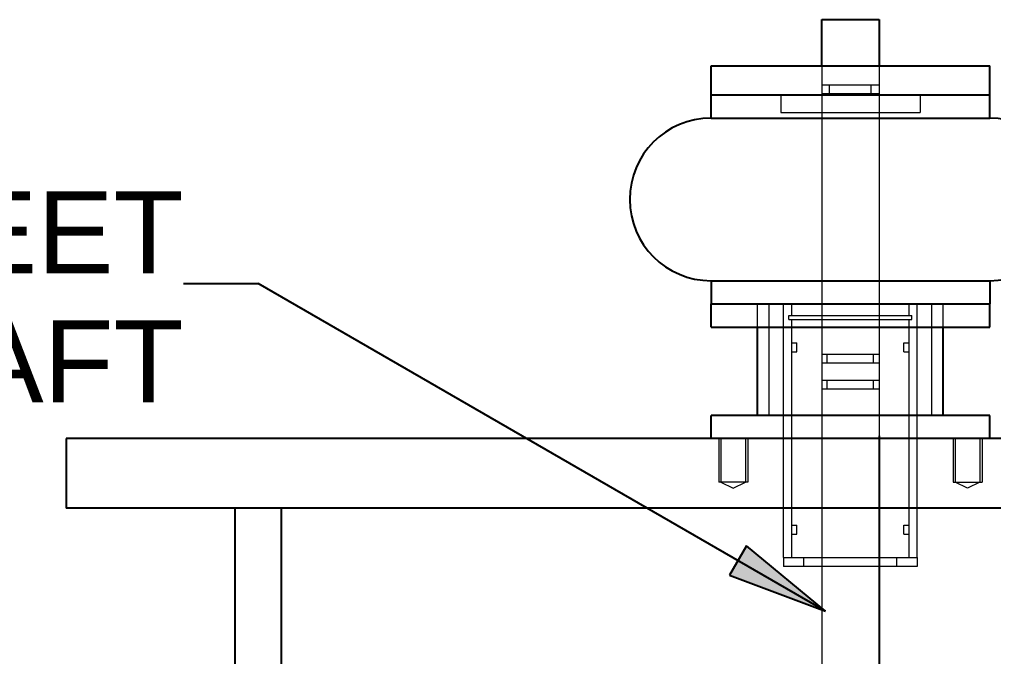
# Model space of a CAD drawing. Header units: inches. Extents: x 19 to 503, y 7 to 322.
# Drawn here: x 265.51 to 286.89, y 291.79 to 305.79 of the extents above; entities that cross this region are included whole.
import ezdxf

# ---------------------------------------------------------------- set-up
doc = ezdxf.new("R2010")
doc.units = ezdxf.units.IN
doc.header["$LTSCALE"] = 15
doc.header["$MEASUREMENT"] = 0
doc.linetypes.add('DASHED', pattern=[0.2067, 0.1654, -0.0413])
doc.linetypes.add('HIDD1', pattern=[0.09713, 0.064753, -0.032377])
doc.layers.get('0').update_dxf_attribs({"lineweight": 25})
for name, color, linetype, lineweight in [('Hatch (ANSI)', 7, 'Continuous', 18), ('Hidden', 7, 'DASHED', 18), ('Sketch Geometry (ANSI)', 7, 'Continuous', 25), ('Symbol (ANSI)', 7, 'Continuous', 25)]:
    doc.layers.add(name, color=color, linetype=linetype, lineweight=lineweight)
doc.styles.add('Note Text (ANSI)', font='arial.ttf')

# ---------------------------------------------------------------- blocks, each defined once
blk = doc.blocks.new('UPPER HEAD ADN ELEMENT DETAIL')
at = {"layer": 'Hatch (ANSI)'}
for points in [[(-0.15725, 0.11861), (-0.1635, 0.10779), (-0.09945, 0.07081)], [(-0.1635, 0.10779), (-0.16975, 0.09696), (-0.09945, 0.07081)]]:
    blk.add_hatch(color=256, dxfattribs=at).paths.add_polyline_path(points)
for p, q in [((-0.10231, 0.50402), (-0.06027, 0.50402)), ((-0.10231, 0.47), (-0.10231, 0.50402)), ((-0.06027, 0.50402), (-0.06027, 0.47)), ((-0.18332, 0.47), (0.02074, 0.47)), ((-0.18332, 0.44875), (-0.18332, 0.47)), ((0.02074, 0.44875), (0.02074, 0.47)), ((-0.18332, 0.44875), (0.02074, 0.44875)), ((-0.18332, 0.43174), (-0.18332, 0.44875)), ((0.02074, 0.43174), (0.02074, 0.44875)), ((-0.18332, 0.43174), (0.02074, 0.43174)), ((-0.18332, 0.3127), (-0.18332, 0.29569)), ((-0.18332, 0.3127), (0.02074, 0.3127)), ((0.02074, 0.3127), (0.02074, 0.29569)), ((-0.18332, 0.29569), (0.02074, 0.29569)), ((-0.18332, 0.27869), (-0.18332, 0.29569)), ((0.02074, 0.27869), (0.02074, 0.29569)), ((-0.18332, 0.27869), (0.02074, 0.27869)), ((-0.14931, 0.21403), (-0.14931, 0.27869)), ((-0.01327, 0.21403), (-0.01327, 0.27869)), ((0.02074, 0.21403), (-0.18332, 0.21403)), ((-0.18332, 0.19703), (-0.18332, 0.21403)), ((0.02074, 0.19703), (0.02074, 0.21403)), ((0.49266, 0.19703), (-0.65524, 0.19703)), ((-0.65524, 0.19703), (-0.65524, 0.14601)), ((0.49266, 0.14601), (-0.65524, 0.14601)), ((-0.53194, 0.14601), (-0.53194, 0.00996)), ((-0.49793, 0.14601), (-0.49793, 0.00996))]:
    blk.add_line(p, q)
for centre, start, end in [((-0.18332, 0.37222), 90, 270), ((0.02074, 0.37222), 270, 90)]:
    blk.add_arc(centre, 0.05952, start, end)
at = {"layer": 'Hidden', "linetype": 'HIDD1'}
for p, q in [((-0.10231, 0.47), (-0.10231, 0.19073)), ((-0.06027, 0.47), (-0.06027, 0.19073)), ((-0.10231, 0.4562), (-0.06027, 0.4562)), ((-0.10231, 0.4498), (-0.06027, 0.4498)), ((-0.09656, 0.4498), (-0.09656, 0.4562)), ((-0.06602, 0.4498), (-0.06602, 0.4562)), ((-0.13231, 0.44875), (-0.13231, 0.43599)), ((-0.03027, 0.44875), (-0.03027, 0.43599)), ((-0.13231, 0.43599), (-0.03027, 0.43599)), ((-0.14931, 0.27869), (-0.14931, 0.29569)), ((-0.14081, 0.21403), (-0.14081, 0.29569)), ((-0.13027, 0.10996), (-0.13027, 0.29569)), ((-0.13027, 0.29569), (-0.03231, 0.29569)), ((-0.12426, 0.28719), (-0.12426, 0.29569)), ((-0.03832, 0.28719), (-0.03832, 0.29569)), ((-0.03231, 0.10996), (-0.03231, 0.29569)), ((-0.02177, 0.21403), (-0.02177, 0.29569)), ((-0.01327, 0.27869), (-0.01327, 0.29569)), ((-0.12632, 0.28427), (-0.12632, 0.28719)), ((-0.12632, 0.28719), (-0.12426, 0.28719)), ((-0.12426, 0.28719), (-0.03832, 0.28719)), ((-0.03832, 0.28719), (-0.03626, 0.28719)), ((-0.03626, 0.28427), (-0.03626, 0.28719)), ((-0.12632, 0.28427), (-0.03626, 0.28427)), ((-0.12426, 0.10996), (-0.12426, 0.28427)), ((-0.12423, 0.26726), (-0.12423, 0.28427)), ((-0.03835, 0.26726), (-0.03835, 0.28427)), ((-0.03832, 0.10996), (-0.03832, 0.28427)), ((-0.12423, 0.26726), (-0.12049, 0.26726)), ((-0.12049, 0.26063), (-0.12049, 0.26726)), ((-0.04209, 0.26063), (-0.04209, 0.26726)), ((-0.04209, 0.26726), (-0.03835, 0.26726)), ((-0.12423, 0.1336), (-0.12423, 0.26063)), ((-0.12423, 0.26063), (-0.12049, 0.26063)), ((-0.06027, 0.25876), (-0.10231, 0.25876)), ((-0.09826, 0.25236), (-0.09826, 0.25876)), ((-0.06432, 0.25236), (-0.06432, 0.25876)), ((-0.04209, 0.26063), (-0.03835, 0.26063)), ((-0.03835, 0.1336), (-0.03835, 0.26063)), ((-0.06027, 0.25236), (-0.10231, 0.25236)), ((-0.06027, 0.23961), (-0.10231, 0.23961)), ((-0.09826, 0.23322), (-0.09826, 0.23961)), ((-0.06432, 0.23322), (-0.06432, 0.23961)), ((-0.06027, 0.23322), (-0.10231, 0.23322)), ((-0.10231, 0.21835), (-0.10231, 0.2056)), ((-0.06027, 0.21835), (-0.06027, 0.2056)), ((-0.17771, 0.19703), (-0.17771, 0.16514)), ((-0.17611, 0.19703), (-0.17611, 0.16514)), ((-0.15805, 0.19703), (-0.15805, 0.16514)), ((-0.15645, 0.19703), (-0.15645, 0.16514)), ((-0.10231, 0.1992), (-0.10231, -0.00704)), ((-0.00613, 0.19703), (-0.00613, 0.16514)), ((-0.00453, 0.19703), (-0.00453, 0.16514)), ((0.01353, 0.19703), (0.01353, 0.16514)), ((0.01513, 0.19703), (0.01513, 0.16514)), ((-0.15645, 0.16514), (-0.17771, 0.16514)), ((-0.17611, 0.16514), (-0.16708, 0.16089)), ((-0.16708, 0.16089), (-0.15805, 0.16514)), ((-0.00613, 0.16514), (0.01513, 0.16514)), ((0.0045, 0.16089), (-0.00453, 0.16514)), ((0.01353, 0.16514), (0.0045, 0.16089)), ((-0.12423, 0.1336), (-0.12049, 0.1336)), ((-0.12049, 0.12696), (-0.12049, 0.1336)), ((-0.04209, 0.12696), (-0.04209, 0.1336)), ((-0.04209, 0.1336), (-0.03835, 0.1336)), ((-0.12423, 0.12696), (-0.12049, 0.12696)), ((-0.12423, 0.10996), (-0.12423, 0.12696)), ((-0.04209, 0.12696), (-0.03835, 0.12696)), ((-0.03835, 0.10996), (-0.03835, 0.12696)), ((-0.13027, 0.10996), (-0.13027, 0.10349)), ((-0.13027, 0.10996), (-0.03231, 0.10996)), ((-0.12423, 0.10996), (-0.03835, 0.10996)), ((-0.1153, 0.10349), (-0.1153, 0.10996)), ((-0.04728, 0.10349), (-0.04728, 0.10996)), ((-0.03231, 0.10996), (-0.03231, 0.10349)), ((-0.03231, 0.10349), (-0.13027, 0.10349))]:
    blk.add_line(p, q, dxfattribs=at)
at = {"layer": 'Hidden', "linetype": 'HIDD1', "lineweight": 25}
blk.add_line((-0.06027, 0.1992), (-0.06027, -0.00704), dxfattribs=at)
at = {"layer": 'Sketch Geometry (ANSI)'}
for p, q in [((-0.56947, 0.31055), (-0.51469, 0.31055)), ((-0.09945, 0.07081), (-0.51469, 0.31055)), ((-0.15725, 0.11861), (-0.16975, 0.09696)), ((-0.09945, 0.07081), (-0.15725, 0.11861)), ((-0.16975, 0.09696), (-0.09945, 0.07081))]:
    blk.add_line(p, q, dxfattribs=at)
at = {"layer": 'Symbol (ANSI)', "color": 7, "insert": (-0.56947, 0.30053), "char_height": 0.06, "attachment_point": 6, "line_spacing_factor": 0.944221, "style": 'Note Text (ANSI)'}
blk.add_mtext('\\fArial|b0|i0;\\H0.0600;TUBESHEET\\P\\fArial|b0|i0;\\H0.0600;LIFT SHAFT', dxfattribs=at)

msp = doc.modelspace()

# ---------------------------------------------------------------- block references
at = {"xscale": 30, "yscale": 30, "zscale": 30}
msp.add_blockref('UPPER HEAD ADN ELEMENT DETAIL', (286.190293, 290.664702), dxfattribs=at)

doc.saveas('drawing.dxf')
